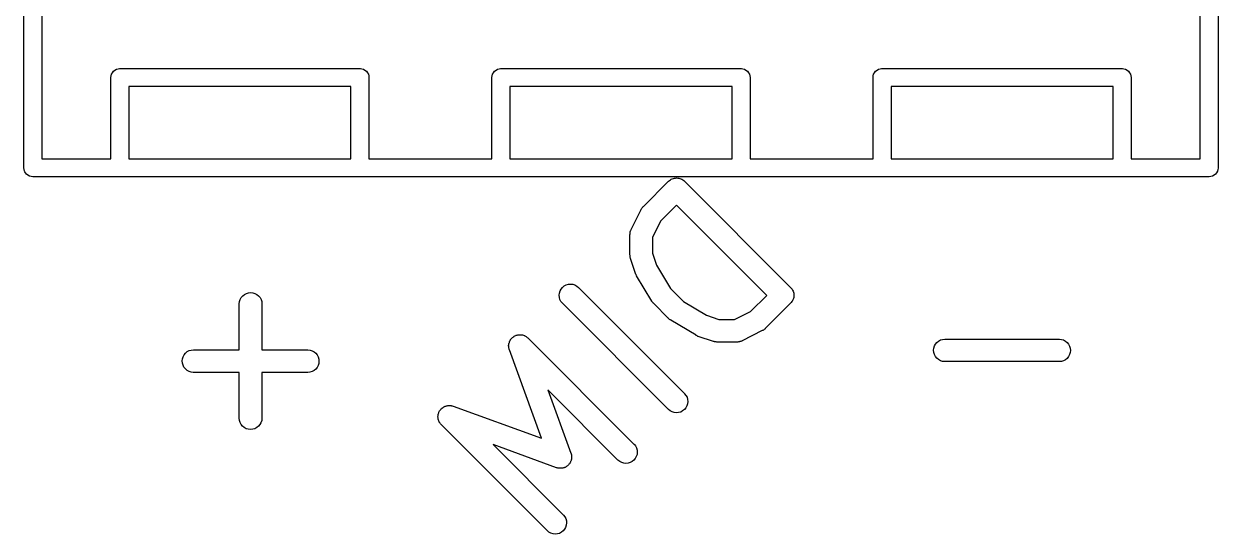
# Model space of a CAD drawing. Extents: x 112.8 to 192.9, y -122.2 to -85.3.
# Drawn here: x 147.18 to 155.14, y -122.22 to -118.82 of the extents above; entities that cross this region are included whole.
import ezdxf

# ---------------------------------------------------------------- set-up
doc = ezdxf.new("R2010")
doc.units = 0
doc.layers.add('BLACK', color=7, linetype='CONTINUOUS')

msp = doc.modelspace()

# ---------------------------------------------------------------- linework, layer by layer
at = {"layer": 'BLACK', "linetype": 'CONTINUOUS'}
for p, q in [((147.182, -119.772), (147.182, -113.758)), ((147.302, -113.815), (147.302, -119.715)), ((155.022, -119.715), (155.022, -113.815)), ((155.142, -113.758), (155.142, -119.772)), ((147.763, -119.163), (147.766, -119.152)), ((147.766, -119.152), (147.772, -119.142)), ((147.772, -119.142), (147.779, -119.132)), ((147.779, -119.132), (147.789, -119.125)), ((147.789, -119.125), (147.799, -119.119)), ((147.799, -119.119), (147.81, -119.116)), ((147.81, -119.116), (147.819, -119.115)), ((147.819, -119.115), (147.819, -119.115)), ((147.819, -119.115), (147.822, -119.115)), ((147.822, -119.115), (147.825, -119.115)), ((147.825, -119.115), (149.419, -119.115)), ((149.419, -119.115), (149.422, -119.115)), ((149.422, -119.115), (149.425, -119.115)), ((149.425, -119.115), (149.425, -119.115)), ((149.425, -119.115), (149.434, -119.116)), ((149.434, -119.116), (149.445, -119.119)), ((149.445, -119.119), (149.455, -119.125)), ((149.455, -119.125), (149.465, -119.132)), ((149.465, -119.132), (149.472, -119.142)), ((149.472, -119.142), (149.478, -119.152)), ((149.478, -119.152), (149.481, -119.163)), ((150.303, -119.163), (150.306, -119.152)), ((150.306, -119.152), (150.312, -119.142)), ((150.312, -119.142), (150.319, -119.132)), ((150.319, -119.132), (150.329, -119.125)), ((150.329, -119.125), (150.339, -119.119)), ((150.339, -119.119), (150.35, -119.116)), ((150.35, -119.116), (150.359, -119.115)), ((150.359, -119.115), (150.359, -119.115)), ((150.359, -119.115), (150.362, -119.115)), ((150.362, -119.115), (150.365, -119.115)), ((150.365, -119.115), (151.959, -119.115)), ((151.959, -119.115), (151.962, -119.115)), ((151.962, -119.115), (151.965, -119.115)), ((151.965, -119.115), (151.965, -119.115)), ((151.965, -119.115), (151.974, -119.116)), ((151.974, -119.116), (151.985, -119.119)), ((151.985, -119.119), (151.995, -119.125)), ((151.995, -119.125), (152.005, -119.132)), ((152.005, -119.132), (152.012, -119.142)), ((152.012, -119.142), (152.018, -119.152)), ((152.018, -119.152), (152.021, -119.163)), ((152.843, -119.163), (152.846, -119.152)), ((152.846, -119.152), (152.852, -119.142)), ((152.852, -119.142), (152.859, -119.132)), ((152.859, -119.132), (152.869, -119.125)), ((152.869, -119.125), (152.879, -119.119)), ((152.879, -119.119), (152.89, -119.116)), ((152.89, -119.116), (152.899, -119.115)), ((152.899, -119.115), (152.899, -119.115)), ((152.899, -119.115), (152.902, -119.115)), ((152.902, -119.115), (152.905, -119.115)), ((152.905, -119.115), (154.499, -119.115)), ((154.499, -119.115), (154.502, -119.115)), ((154.502, -119.115), (154.505, -119.115)), ((154.505, -119.115), (154.505, -119.115)), ((154.505, -119.115), (154.514, -119.116)), ((154.514, -119.116), (154.525, -119.119)), ((154.525, -119.119), (154.535, -119.125)), ((154.535, -119.125), (154.545, -119.132)), ((154.545, -119.132), (154.552, -119.142)), ((154.552, -119.142), (154.558, -119.152)), ((154.558, -119.152), (154.561, -119.163)), ((147.762, -119.175), (147.763, -119.163)), ((147.762, -119.178), (147.762, -119.175)), ((147.762, -119.715), (147.762, -119.178)), ((147.882, -119.235), (147.882, -119.715)), ((149.362, -119.235), (147.882, -119.235)), ((149.362, -119.715), (149.362, -119.235)), ((149.481, -119.163), (149.482, -119.175)), ((149.482, -119.175), (149.482, -119.178)), ((149.482, -119.178), (149.482, -119.715)), ((150.302, -119.175), (150.303, -119.163)), ((150.302, -119.178), (150.302, -119.175)), ((150.302, -119.715), (150.302, -119.178)), ((150.422, -119.235), (150.422, -119.715)), ((151.902, -119.235), (150.422, -119.235)), ((151.902, -119.715), (151.902, -119.235)), ((152.021, -119.163), (152.022, -119.175)), ((152.022, -119.175), (152.022, -119.178)), ((152.022, -119.178), (152.022, -119.715)), ((152.842, -119.175), (152.843, -119.163)), ((152.842, -119.178), (152.842, -119.175)), ((152.842, -119.715), (152.842, -119.178)), ((152.962, -119.235), (152.962, -119.715)), ((154.442, -119.235), (152.962, -119.235)), ((154.442, -119.715), (154.442, -119.235)), ((154.561, -119.163), (154.562, -119.175)), ((154.562, -119.175), (154.562, -119.178)), ((154.562, -119.178), (154.562, -119.715)), ((147.302, -119.715), (147.762, -119.715)), ((147.882, -119.715), (149.362, -119.715)), ((149.482, -119.715), (150.302, -119.715)), ((150.422, -119.715), (151.902, -119.715)), ((152.022, -119.715), (152.842, -119.715)), ((152.962, -119.715), (154.442, -119.715)), ((154.562, -119.715), (155.022, -119.715)), ((147.182, -119.775), (147.182, -119.772)), ((147.183, -119.787), (147.182, -119.775)), ((147.186, -119.798), (147.183, -119.787)), ((147.188, -119.802), (147.186, -119.798)), ((155.138, -119.798), (155.132, -119.808)), ((155.141, -119.787), (155.138, -119.798)), ((155.142, -119.778), (155.141, -119.787)), ((155.142, -119.772), (155.142, -119.775)), ((155.142, -119.775), (155.142, -119.778)), ((155.142, -119.778), (155.142, -119.778)), ((147.192, -119.808), (147.188, -119.802)), ((147.199, -119.818), (147.192, -119.808)), ((147.209, -119.825), (147.199, -119.818)), ((147.219, -119.831), (147.209, -119.825)), ((147.23, -119.834), (147.219, -119.831)), ((147.242, -119.835), (147.23, -119.834)), ((147.245, -119.835), (147.242, -119.835)), ((147.819, -119.835), (147.245, -119.835)), ((147.822, -119.835), (147.819, -119.835)), ((147.825, -119.835), (147.822, -119.835)), ((149.419, -119.835), (147.825, -119.835)), ((149.422, -119.835), (149.419, -119.835)), ((149.425, -119.835), (149.422, -119.835)), ((150.359, -119.835), (149.425, -119.835)), ((150.362, -119.835), (150.359, -119.835)), ((150.365, -119.835), (150.362, -119.835)), ((151.959, -119.835), (150.365, -119.835)), ((151.311, -120.033), (151.479, -119.865)), ((151.479, -119.865), (151.479, -119.864)), ((151.479, -119.864), (151.48, -119.864)), ((151.479, -119.865), (151.479, -119.865)), ((151.479, -119.865), (151.479, -119.865)), ((151.48, -119.864), (151.485, -119.86)), ((151.485, -119.86), (151.491, -119.855)), ((151.491, -119.855), (151.497, -119.852)), ((151.491, -119.855), (151.491, -119.855)), ((151.491, -119.855), (151.491, -119.855)), ((151.497, -119.852), (151.504, -119.848)), ((151.504, -119.848), (151.511, -119.846)), ((151.504, -119.848), (151.504, -119.848)), ((151.504, -119.848), (151.504, -119.848)), ((151.511, -119.846), (151.518, -119.844)), ((151.518, -119.844), (151.518, -119.844)), ((151.518, -119.844), (151.518, -119.844)), ((151.518, -119.844), (151.525, -119.844)), ((151.525, -119.844), (151.532, -119.843)), ((151.532, -119.843), (151.533, -119.843)), ((151.533, -119.843), (151.533, -119.843)), ((151.533, -119.843), (151.54, -119.844)), ((151.54, -119.844), (151.547, -119.844)), ((151.547, -119.844), (151.547, -119.844)), ((151.547, -119.844), (151.547, -119.844)), ((151.547, -119.844), (151.554, -119.847)), ((151.554, -119.847), (151.561, -119.849)), ((151.561, -119.849), (151.561, -119.849)), ((151.561, -119.849), (151.561, -119.849)), ((151.561, -119.849), (151.568, -119.852)), ((151.568, -119.852), (151.574, -119.856)), ((151.574, -119.856), (151.574, -119.856)), ((151.574, -119.856), (151.574, -119.856)), ((151.574, -119.856), (151.58, -119.86)), ((151.58, -119.86), (151.585, -119.865)), ((151.585, -119.865), (152.292, -120.572)), ((151.962, -119.835), (151.959, -119.835)), ((151.965, -119.835), (151.962, -119.835)), ((152.899, -119.835), (151.965, -119.835)), ((152.902, -119.835), (152.899, -119.835)), ((152.905, -119.835), (152.902, -119.835)), ((154.499, -119.835), (152.905, -119.835)), ((154.502, -119.835), (154.499, -119.835)), ((154.505, -119.835), (154.502, -119.835)), ((155.079, -119.835), (154.505, -119.835)), ((155.082, -119.835), (155.079, -119.835)), ((155.094, -119.834), (155.082, -119.835)), ((155.105, -119.831), (155.094, -119.834)), ((155.115, -119.825), (155.105, -119.831)), ((155.125, -119.818), (155.115, -119.825)), ((155.132, -119.808), (155.125, -119.818)), ((151.305, -120.04), (151.308, -120.036)), ((151.308, -120.036), (151.311, -120.033)), ((151.532, -120.024), (151.425, -120.131)), ((152.133, -120.625), (151.532, -120.024)), ((151.229, -120.187), (151.297, -120.053)), ((151.297, -120.052), (151.299, -120.048)), ((151.297, -120.053), (151.297, -120.052)), ((151.299, -120.048), (151.301, -120.045)), ((151.301, -120.045), (151.303, -120.042)), ((151.303, -120.042), (151.305, -120.04)), ((151.224, -120.201), (151.226, -120.196)), ((151.226, -120.196), (151.228, -120.191)), ((151.228, -120.191), (151.229, -120.189)), ((151.229, -120.189), (151.229, -120.187)), ((151.425, -120.131), (151.371, -120.239)), ((151.221, -120.22), (151.222, -120.218)), ((151.221, -120.221), (151.221, -120.22)), ((151.221, -120.356), (151.221, -120.221)), ((151.222, -120.216), (151.223, -120.21)), ((151.222, -120.218), (151.222, -120.216)), ((151.223, -120.205), (151.224, -120.203)), ((151.223, -120.21), (151.223, -120.205)), ((151.224, -120.203), (151.224, -120.201)), ((151.371, -120.239), (151.371, -120.343)), ((151.371, -120.343), (151.399, -120.425)), ((151.222, -120.36), (151.221, -120.356)), ((151.222, -120.364), (151.222, -120.36)), ((151.223, -120.367), (151.222, -120.364)), ((151.223, -120.37), (151.223, -120.367)), ((151.224, -120.374), (151.223, -120.37)), ((151.225, -120.378), (151.224, -120.374)), ((151.225, -120.379), (151.225, -120.378)), ((151.259, -120.48), (151.225, -120.379)), ((151.399, -120.425), (151.491, -120.579)), ((151.259, -120.481), (151.259, -120.48)), ((151.262, -120.487), (151.259, -120.481)), ((151.259, -120.481), (151.259, -120.481)), ((151.265, -120.494), (151.262, -120.487)), ((151.266, -120.495), (151.265, -120.494)), ((151.265, -120.494), (151.265, -120.494)), ((151.265, -120.494), (151.265, -120.494)), ((151.367, -120.664), (151.266, -120.495)), ((150.756, -120.596), (150.763, -120.583)), ((150.763, -120.583), (150.772, -120.572)), ((150.772, -120.572), (150.784, -120.562)), ((150.784, -120.562), (150.797, -120.556)), ((150.797, -120.556), (150.811, -120.551)), ((150.811, -120.551), (150.825, -120.55)), ((150.825, -120.55), (150.84, -120.551)), ((150.84, -120.551), (150.854, -120.556)), ((150.854, -120.556), (150.867, -120.563)), ((150.867, -120.563), (150.878, -120.572)), ((150.878, -120.572), (151.585, -121.279)), ((151.491, -120.579), (151.579, -120.666)), ((152.292, -120.572), (152.293, -120.572)), ((152.293, -120.572), (152.293, -120.572)), ((152.293, -120.572), (152.293, -120.572)), ((152.293, -120.572), (152.293, -120.573)), ((152.293, -120.573), (152.297, -120.578)), ((152.297, -120.578), (152.302, -120.584)), ((152.302, -120.584), (152.302, -120.584)), ((152.302, -120.584), (152.302, -120.584)), ((152.302, -120.584), (152.305, -120.59)), ((152.305, -120.59), (152.309, -120.597)), ((148.618, -120.681), (148.62, -120.666)), ((148.62, -120.666), (148.624, -120.652)), ((148.624, -120.652), (148.631, -120.639)), ((148.631, -120.639), (148.641, -120.628)), ((148.641, -120.628), (148.652, -120.619)), ((148.652, -120.619), (148.665, -120.612)), ((148.665, -120.612), (148.679, -120.608)), ((148.679, -120.608), (148.694, -120.607)), ((148.694, -120.607), (148.708, -120.608)), ((148.708, -120.608), (148.722, -120.613)), ((148.722, -120.613), (148.735, -120.62)), ((148.735, -120.62), (148.746, -120.629)), ((148.746, -120.629), (148.756, -120.64)), ((148.756, -120.64), (148.763, -120.653)), ((148.763, -120.653), (148.767, -120.667)), ((148.767, -120.667), (148.768, -120.682)), ((150.75, -120.624), (150.752, -120.61)), ((150.751, -120.639), (150.75, -120.624)), ((150.755, -120.653), (150.751, -120.639)), ((150.752, -120.61), (150.756, -120.596)), ((150.762, -120.666), (150.755, -120.653)), ((150.771, -120.677), (150.762, -120.666)), ((151.368, -120.665), (151.367, -120.664)), ((151.368, -120.666), (151.368, -120.665)), ((151.372, -120.671), (151.368, -120.666)), ((151.376, -120.675), (151.372, -120.671)), ((151.579, -120.666), (151.732, -120.758)), ((152.026, -120.732), (152.133, -120.625)), ((152.297, -120.673), (152.292, -120.678)), ((152.301, -120.667), (152.297, -120.673)), ((152.302, -120.667), (152.301, -120.667)), ((152.301, -120.667), (152.301, -120.667)), ((152.305, -120.66), (152.302, -120.667)), ((152.308, -120.654), (152.305, -120.66)), ((152.311, -120.647), (152.308, -120.654)), ((152.308, -120.654), (152.308, -120.654)), ((152.308, -120.654), (152.308, -120.654)), ((152.309, -120.597), (152.309, -120.597)), ((152.309, -120.597), (152.309, -120.597)), ((152.309, -120.597), (152.311, -120.604)), ((152.311, -120.604), (152.313, -120.611)), ((152.313, -120.64), (152.311, -120.647)), ((152.313, -120.611), (152.313, -120.611)), ((152.313, -120.611), (152.313, -120.611)), ((152.313, -120.611), (152.314, -120.618)), ((152.314, -120.626), (152.313, -120.633)), ((152.313, -120.633), (152.313, -120.64)), ((152.313, -120.64), (152.313, -120.64)), ((152.313, -120.64), (152.313, -120.64)), ((152.314, -120.618), (152.314, -120.625)), ((152.314, -120.625), (152.314, -120.626)), ((152.314, -120.626), (152.314, -120.626)), ((148.618, -120.682), (148.618, -120.681)), ((148.618, -120.988), (148.618, -120.682)), ((148.768, -120.682), (148.768, -120.988)), ((150.772, -120.678), (150.771, -120.677)), ((151.479, -121.385), (150.772, -120.678)), ((151.377, -120.676), (151.376, -120.675)), ((151.377, -120.677), (151.377, -120.676)), ((151.378, -120.678), (151.377, -120.677)), ((151.479, -120.779), (151.378, -120.678)), ((151.918, -120.786), (152.026, -120.732)), ((152.292, -120.678), (152.124, -120.846)), ((151.48, -120.78), (151.479, -120.779)), ((151.481, -120.781), (151.48, -120.78)), ((151.486, -120.785), (151.481, -120.781)), ((151.49, -120.788), (151.486, -120.785)), ((151.492, -120.789), (151.49, -120.788)), ((151.493, -120.79), (151.492, -120.789)), ((151.494, -120.79), (151.493, -120.79)), ((151.662, -120.891), (151.494, -120.79)), ((151.732, -120.758), (151.814, -120.786)), ((151.814, -120.786), (151.918, -120.786)), ((150.432, -120.913), (150.436, -120.908)), ((150.436, -120.908), (150.437, -120.907)), ((150.437, -120.907), (150.438, -120.906)), ((150.438, -120.906), (150.443, -120.903)), ((150.443, -120.903), (150.447, -120.899)), ((150.447, -120.899), (150.449, -120.898)), ((150.449, -120.898), (150.45, -120.897)), ((150.45, -120.897), (150.455, -120.895)), ((150.455, -120.895), (150.46, -120.892)), ((150.46, -120.892), (150.462, -120.892)), ((150.462, -120.892), (150.463, -120.891)), ((150.463, -120.891), (150.469, -120.89)), ((150.469, -120.89), (150.474, -120.888)), ((150.474, -120.888), (150.476, -120.888)), ((150.476, -120.888), (150.477, -120.888)), ((150.477, -120.888), (150.483, -120.887)), ((150.483, -120.887), (150.489, -120.887)), ((150.489, -120.887), (150.49, -120.887)), ((150.49, -120.887), (150.492, -120.887)), ((150.492, -120.887), (150.498, -120.888)), ((150.498, -120.888), (150.503, -120.888)), ((150.503, -120.888), (150.505, -120.889)), ((150.505, -120.889), (150.506, -120.889)), ((150.506, -120.889), (150.512, -120.891)), ((150.512, -120.891), (150.517, -120.892)), ((150.517, -120.892), (150.519, -120.893)), ((150.519, -120.893), (150.52, -120.894)), ((150.52, -120.894), (150.525, -120.897)), ((150.525, -120.897), (150.53, -120.899)), ((150.53, -120.899), (150.531, -120.9)), ((150.531, -120.9), (150.533, -120.901)), ((150.533, -120.901), (150.537, -120.905)), ((150.537, -120.905), (150.541, -120.909)), ((150.541, -120.909), (151.248, -121.616)), ((151.662, -120.892), (151.662, -120.891)), ((151.663, -120.892), (151.662, -120.892)), ((151.669, -120.895), (151.663, -120.892)), ((151.675, -120.898), (151.669, -120.895)), ((151.676, -120.898), (151.675, -120.898)), ((151.675, -120.898), (151.675, -120.898)), ((151.677, -120.898), (151.676, -120.898)), ((151.778, -120.932), (151.677, -120.898)), ((152.104, -120.86), (151.97, -120.928)), ((152.108, -120.858), (152.104, -120.86)), ((152.112, -120.856), (152.108, -120.858)), ((152.114, -120.854), (152.112, -120.856)), ((152.117, -120.853), (152.114, -120.854)), ((152.12, -120.85), (152.117, -120.853)), ((152.123, -120.847), (152.12, -120.85)), ((152.124, -120.846), (152.123, -120.847)), ((148.284, -120.993), (148.298, -120.989)), ((148.298, -120.989), (148.312, -120.988)), ((148.312, -120.988), (148.618, -120.988)), ((148.768, -120.988), (149.074, -120.988)), ((149.074, -120.988), (149.075, -120.988)), ((149.075, -120.988), (149.09, -120.989)), ((149.09, -120.989), (149.104, -120.994)), ((150.413, -120.958), (150.414, -120.952)), ((150.414, -120.959), (150.413, -120.958)), ((150.413, -120.961), (150.414, -120.959)), ((150.414, -120.967), (150.413, -120.961)), ((150.414, -120.952), (150.415, -120.946)), ((150.414, -120.972), (150.414, -120.967)), ((150.414, -120.974), (150.414, -120.972)), ((150.415, -120.976), (150.414, -120.974)), ((150.415, -120.945), (150.416, -120.943)), ((150.415, -120.946), (150.415, -120.945)), ((150.416, -120.981), (150.415, -120.976)), ((150.416, -120.943), (150.418, -120.938)), ((150.417, -120.986), (150.416, -120.981)), ((150.418, -120.987), (150.417, -120.986)), ((150.418, -120.938), (150.419, -120.932)), ((150.632, -121.577), (150.418, -120.987)), ((150.419, -120.932), (150.42, -120.931)), ((150.42, -120.931), (150.421, -120.929)), ((150.421, -120.929), (150.424, -120.925)), ((150.424, -120.925), (150.426, -120.92)), ((150.426, -120.92), (150.427, -120.918)), ((150.427, -120.918), (150.428, -120.917)), ((150.428, -120.917), (150.432, -120.913)), ((151.782, -120.933), (151.778, -120.932)), ((151.786, -120.934), (151.782, -120.933)), ((151.789, -120.934), (151.786, -120.934)), ((151.792, -120.935), (151.789, -120.934)), ((151.796, -120.935), (151.792, -120.935)), ((151.8, -120.936), (151.796, -120.935)), ((151.802, -120.936), (151.8, -120.936)), ((151.936, -120.936), (151.802, -120.936)), ((151.938, -120.936), (151.936, -120.936)), ((151.941, -120.936), (151.938, -120.936)), ((151.946, -120.935), (151.941, -120.936)), ((151.951, -120.934), (151.946, -120.935)), ((151.953, -120.934), (151.951, -120.934)), ((151.955, -120.933), (151.953, -120.934)), ((151.96, -120.932), (151.955, -120.933)), ((151.965, -120.93), (151.96, -120.932)), ((151.967, -120.929), (151.965, -120.93)), ((151.969, -120.928), (151.967, -120.929)), ((151.97, -120.928), (151.969, -120.928)), ((153.246, -120.991), (153.247, -120.976)), ((153.247, -121.005), (153.246, -120.991)), ((153.247, -120.976), (153.252, -120.962)), ((153.252, -120.962), (153.259, -120.949)), ((153.259, -120.949), (153.268, -120.938)), ((153.268, -120.938), (153.279, -120.929)), ((153.279, -120.929), (153.292, -120.922)), ((153.292, -120.922), (153.306, -120.918)), ((153.306, -120.918), (153.321, -120.916)), ((153.321, -120.916), (154.083, -120.916)), ((154.083, -120.916), (154.084, -120.916)), ((154.084, -120.916), (154.098, -120.918)), ((154.098, -120.918), (154.112, -120.922)), ((154.112, -120.922), (154.125, -120.929)), ((154.125, -120.929), (154.136, -120.939)), ((154.136, -120.939), (154.145, -120.95)), ((154.145, -120.95), (154.152, -120.963)), ((154.152, -120.963), (154.156, -120.977)), ((154.156, -120.977), (154.158, -120.992)), ((154.158, -120.992), (154.156, -121.006)), ((148.237, -121.062), (148.239, -121.048)), ((148.239, -121.077), (148.237, -121.062)), ((148.239, -121.048), (148.243, -121.034)), ((148.243, -121.034), (148.25, -121.021)), ((148.25, -121.021), (148.259, -121.01)), ((148.259, -121.01), (148.271, -121)), ((148.271, -121), (148.284, -120.993)), ((149.104, -120.994), (149.117, -121.001)), ((149.117, -121.001), (149.128, -121.01)), ((149.128, -121.01), (149.137, -121.022)), ((149.137, -121.022), (149.144, -121.035)), ((149.144, -121.035), (149.148, -121.049)), ((149.148, -121.049), (149.149, -121.063)), ((149.149, -121.063), (149.148, -121.078)), ((153.251, -121.019), (153.247, -121.005)), ((153.258, -121.032), (153.251, -121.019)), ((153.267, -121.044), (153.258, -121.032)), ((153.278, -121.053), (153.267, -121.044)), ((153.291, -121.06), (153.278, -121.053)), ((153.305, -121.065), (153.291, -121.06)), ((153.32, -121.066), (153.305, -121.065)), ((153.321, -121.066), (153.32, -121.066)), ((154.083, -121.066), (153.321, -121.066)), ((154.097, -121.065), (154.083, -121.066)), ((154.111, -121.061), (154.097, -121.065)), ((154.124, -121.054), (154.111, -121.061)), ((154.136, -121.045), (154.124, -121.054)), ((154.145, -121.033), (154.136, -121.045)), ((154.152, -121.02), (154.145, -121.033)), ((154.156, -121.006), (154.152, -121.02)), ((148.243, -121.091), (148.239, -121.077)), ((148.249, -121.104), (148.243, -121.091)), ((148.259, -121.115), (148.249, -121.104)), ((148.27, -121.125), (148.259, -121.115)), ((148.283, -121.132), (148.27, -121.125)), ((148.297, -121.136), (148.283, -121.132)), ((148.311, -121.138), (148.297, -121.136)), ((148.312, -121.138), (148.311, -121.138)), ((148.618, -121.138), (148.312, -121.138)), ((148.618, -121.444), (148.618, -121.138)), ((149.074, -121.138), (148.768, -121.138)), ((148.768, -121.138), (148.768, -121.444)), ((149.089, -121.136), (149.074, -121.138)), ((149.103, -121.132), (149.089, -121.136)), ((149.116, -121.125), (149.103, -121.132)), ((149.127, -121.116), (149.116, -121.125)), ((149.136, -121.105), (149.127, -121.116)), ((149.143, -121.092), (149.136, -121.105)), ((149.148, -121.078), (149.143, -121.092)), ((151.142, -121.722), (150.674, -121.254)), ((150.674, -121.254), (150.828, -121.677)), ((151.585, -121.279), (151.586, -121.28)), ((151.586, -121.28), (151.595, -121.291)), ((151.595, -121.291), (151.602, -121.304)), ((151.602, -121.304), (151.606, -121.318)), ((149.955, -121.391), (149.958, -121.387)), ((149.958, -121.387), (149.962, -121.382)), ((149.962, -121.382), (149.963, -121.381)), ((149.963, -121.381), (149.964, -121.38)), ((149.964, -121.38), (149.969, -121.376)), ((149.969, -121.376), (149.973, -121.372)), ((149.973, -121.372), (149.974, -121.372)), ((149.974, -121.372), (149.976, -121.371)), ((149.976, -121.371), (149.981, -121.368)), ((149.981, -121.368), (149.985, -121.365)), ((149.985, -121.365), (149.987, -121.365)), ((149.987, -121.365), (149.989, -121.364)), ((149.989, -121.364), (149.994, -121.362)), ((149.994, -121.362), (149.999, -121.36)), ((149.999, -121.36), (150.001, -121.36)), ((150.001, -121.36), (150.003, -121.36)), ((150.003, -121.36), (150.008, -121.359)), ((150.008, -121.359), (150.014, -121.358)), ((150.014, -121.358), (150.015, -121.358)), ((150.015, -121.358), (150.017, -121.358)), ((150.017, -121.358), (150.023, -121.359)), ((150.023, -121.359), (150.028, -121.359)), ((150.028, -121.359), (150.03, -121.359)), ((150.03, -121.359), (150.032, -121.36)), ((150.032, -121.36), (150.037, -121.361)), ((150.037, -121.361), (150.043, -121.363)), ((150.043, -121.363), (150.632, -121.577)), ((151.49, -121.394), (151.479, -121.385)), ((151.585, -121.386), (151.573, -121.395)), ((151.594, -121.374), (151.585, -121.386)), ((151.601, -121.361), (151.594, -121.374)), ((151.606, -121.347), (151.601, -121.361)), ((151.606, -121.318), (151.607, -121.333)), ((151.607, -121.333), (151.606, -121.347)), ((148.62, -121.458), (148.618, -121.444)), ((148.624, -121.472), (148.62, -121.458)), ((148.767, -121.459), (148.762, -121.473)), ((148.768, -121.445), (148.767, -121.459)), ((148.768, -121.444), (148.768, -121.445)), ((149.942, -121.432), (149.943, -121.427)), ((149.942, -121.434), (149.942, -121.432)), ((149.942, -121.436), (149.942, -121.434)), ((149.943, -121.441), (149.942, -121.436)), ((149.943, -121.418), (149.945, -121.412)), ((149.943, -121.42), (149.943, -121.418)), ((149.943, -121.421), (149.943, -121.42)), ((149.943, -121.427), (149.943, -121.421)), ((149.943, -121.447), (149.943, -121.441)), ((149.944, -121.449), (149.943, -121.447)), ((149.944, -121.45), (149.944, -121.449)), ((149.946, -121.456), (149.944, -121.45)), ((149.945, -121.412), (149.947, -121.407)), ((149.947, -121.461), (149.946, -121.456)), ((149.947, -121.405), (149.948, -121.404)), ((149.947, -121.407), (149.947, -121.405)), ((149.948, -121.463), (149.947, -121.461)), ((149.948, -121.404), (149.951, -121.399)), ((149.949, -121.464), (149.948, -121.463)), ((149.951, -121.469), (149.949, -121.464)), ((149.951, -121.399), (149.953, -121.394)), ((149.954, -121.474), (149.951, -121.469)), ((149.953, -121.394), (149.954, -121.392)), ((149.954, -121.392), (149.955, -121.391)), ((151.503, -121.401), (151.49, -121.394)), ((151.517, -121.406), (151.503, -121.401)), ((151.532, -121.407), (151.517, -121.406)), ((151.546, -121.406), (151.532, -121.407)), ((151.56, -121.402), (151.546, -121.406)), ((151.573, -121.395), (151.56, -121.402)), ((148.631, -121.485), (148.624, -121.472)), ((148.64, -121.497), (148.631, -121.485)), ((148.651, -121.506), (148.64, -121.497)), ((148.664, -121.513), (148.651, -121.506)), ((148.678, -121.517), (148.664, -121.513)), ((148.693, -121.519), (148.678, -121.517)), ((148.707, -121.517), (148.693, -121.519)), ((148.721, -121.513), (148.707, -121.517)), ((148.734, -121.506), (148.721, -121.513)), ((148.746, -121.497), (148.734, -121.506)), ((148.755, -121.486), (148.746, -121.497)), ((148.762, -121.473), (148.755, -121.486)), ((149.955, -121.475), (149.954, -121.474)), ((149.956, -121.477), (149.955, -121.475)), ((149.96, -121.481), (149.956, -121.477)), ((149.963, -121.485), (149.96, -121.481)), ((149.964, -121.486), (149.963, -121.485)), ((150.671, -122.193), (149.964, -121.486)), ((150.732, -121.773), (150.309, -121.619)), ((150.309, -121.619), (150.777, -122.087)), ((151.248, -121.616), (151.249, -121.617)), ((151.249, -121.617), (151.258, -121.628)), ((151.258, -121.628), (151.265, -121.641)), ((150.828, -121.677), (150.829, -121.678)), ((150.829, -121.678), (150.829, -121.682)), ((150.829, -121.682), (150.831, -121.685)), ((150.831, -121.685), (150.831, -121.689)), ((150.831, -121.689), (150.832, -121.692)), ((150.832, -121.692), (150.832, -121.696)), ((150.832, -121.696), (150.833, -121.7)), ((150.833, -121.7), (150.832, -121.703)), ((150.832, -121.703), (150.833, -121.707)), ((150.833, -121.707), (150.832, -121.711)), ((151.264, -121.698), (151.257, -121.711)), ((151.269, -121.684), (151.264, -121.698)), ((151.265, -121.641), (151.269, -121.655)), ((151.269, -121.655), (151.27, -121.67)), ((151.27, -121.67), (151.269, -121.684)), ((150.736, -121.774), (150.732, -121.773)), ((150.74, -121.775), (150.736, -121.774)), ((150.743, -121.776), (150.74, -121.775)), ((150.746, -121.777), (150.743, -121.776)), ((150.75, -121.777), (150.746, -121.777)), ((150.754, -121.777), (150.75, -121.777)), ((150.757, -121.777), (150.754, -121.777)), ((150.761, -121.777), (150.757, -121.777)), ((150.765, -121.777), (150.761, -121.777)), ((150.769, -121.777), (150.765, -121.777)), ((150.772, -121.776), (150.769, -121.777)), ((150.775, -121.775), (150.772, -121.776)), ((150.779, -121.774), (150.775, -121.775)), ((150.783, -121.773), (150.779, -121.774)), ((150.786, -121.772), (150.783, -121.773)), ((150.789, -121.771), (150.786, -121.772)), ((150.793, -121.769), (150.789, -121.771)), ((150.796, -121.767), (150.793, -121.769)), ((150.799, -121.765), (150.796, -121.767)), ((150.802, -121.763), (150.799, -121.765)), ((150.805, -121.761), (150.802, -121.763)), ((150.808, -121.758), (150.805, -121.761)), ((150.81, -121.756), (150.808, -121.758)), ((150.813, -121.753), (150.81, -121.756)), ((150.815, -121.75), (150.813, -121.753)), ((150.818, -121.747), (150.815, -121.75)), ((150.82, -121.745), (150.818, -121.747)), ((150.822, -121.742), (150.82, -121.745)), ((150.823, -121.738), (150.822, -121.742)), ((150.825, -121.735), (150.823, -121.738)), ((150.826, -121.732), (150.825, -121.735)), ((150.828, -121.729), (150.826, -121.732)), ((150.829, -121.725), (150.828, -121.729)), ((150.83, -121.721), (150.829, -121.725)), ((150.831, -121.718), (150.83, -121.721)), ((150.832, -121.714), (150.831, -121.718)), ((150.832, -121.711), (150.832, -121.714)), ((151.154, -121.731), (151.142, -121.722)), ((151.167, -121.738), (151.154, -121.731)), ((151.181, -121.742), (151.167, -121.738)), ((151.195, -121.744), (151.181, -121.742)), ((151.21, -121.742), (151.195, -121.744)), ((151.224, -121.738), (151.21, -121.742)), ((151.237, -121.731), (151.224, -121.738)), ((151.248, -121.722), (151.237, -121.731)), ((151.257, -121.711), (151.248, -121.722)), ((150.777, -122.087), (150.778, -122.088)), ((150.778, -122.088), (150.787, -122.099)), ((150.787, -122.099), (150.794, -122.112)), ((150.786, -122.182), (150.777, -122.194)), ((150.793, -122.17), (150.786, -122.182)), ((150.797, -122.156), (150.793, -122.17)), ((150.794, -122.112), (150.798, -122.126)), ((150.799, -122.141), (150.797, -122.156)), ((150.798, -122.126), (150.799, -122.141)), ((150.682, -122.203), (150.671, -122.193)), ((150.695, -122.209), (150.682, -122.203)), ((150.709, -122.214), (150.695, -122.209)), ((150.724, -122.215), (150.709, -122.214)), ((150.738, -122.214), (150.724, -122.215)), ((150.752, -122.21), (150.738, -122.214)), ((150.765, -122.203), (150.752, -122.21)), ((150.777, -122.194), (150.765, -122.203))]:
    msp.add_line(p, q, dxfattribs=at)

doc.saveas('drawing.dxf')
